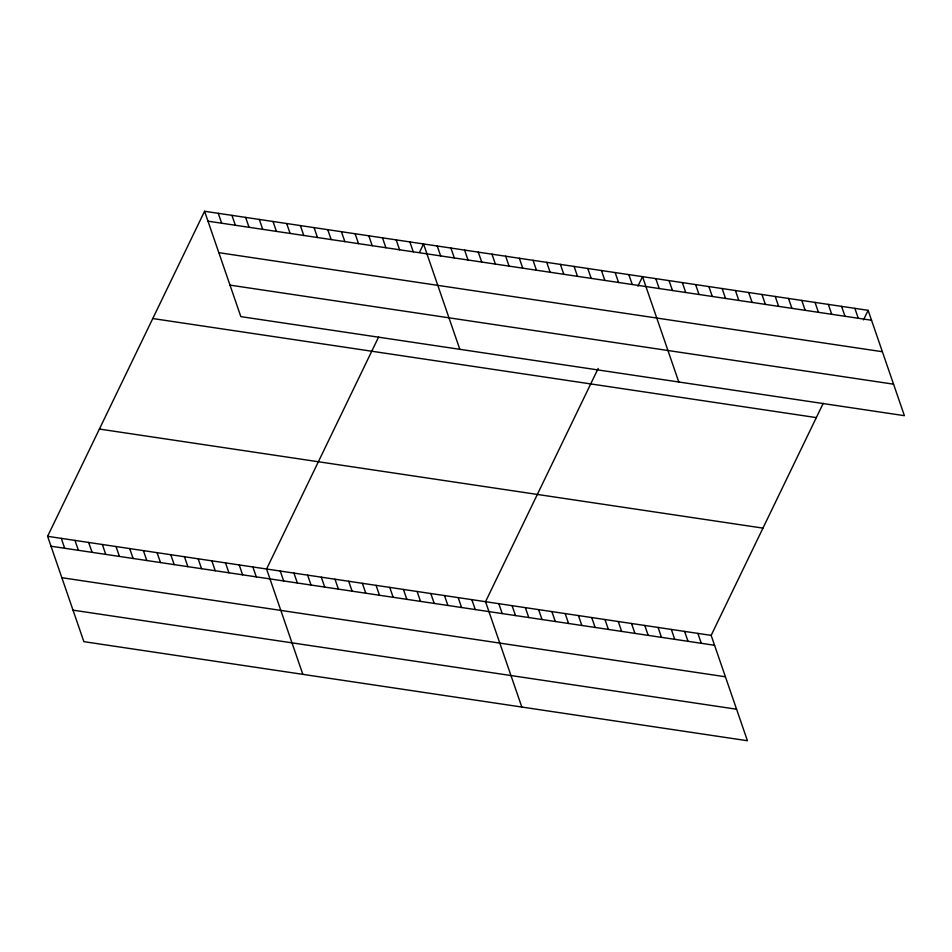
<?xml version="1.0" encoding="UTF-8"?>
<svg xmlns="http://www.w3.org/2000/svg" width="952" height="952" viewBox="0 0 952 952"><rect width="100%" height="100%" fill="white"/><g stroke="black" fill="none" stroke-linecap="round" stroke-linejoin="round"><path stroke-width="1.43" d="M823.23 403.303L711.156 635.377L747.427 740.727L83.871 641.66L47.6 536.321L204.573 211.273L868.129 310.34L904.4 415.679L240.844 316.623L204.573 211.273M378.658 336.925L266.572 569.01L302.843 674.349M419.523 252.304L423.545 243.962L459.816 349.313M598.201 368.424L485.544 601.7L521.815 707.05M637.911 286.195L642.517 276.651L678.788 382.002M863.523 319.872L868.129 310.34M207.988 221.173L871.532 320.241M218.829 252.673L882.385 351.728M230.003 285.124L893.559 384.18M152.772 318.539L816.328 417.607M99.401 429.055L762.957 528.122M47.6 536.321L711.156 635.377M51.003 546.222L714.559 645.277M61.856 577.709L725.4 676.777M73.03 610.161L736.574 709.228M854.86 308.353L858.264 318.254M841.58 306.377L844.995 316.278M828.311 304.39L831.727 314.291M815.043 302.415L818.446 312.315M801.774 300.427L805.178 310.328M788.506 298.452L791.909 308.353M775.226 296.465L778.641 306.365M761.957 294.489L765.372 304.39M748.688 292.502L752.092 302.403M735.42 290.527L738.823 300.427M722.14 288.539L725.555 298.44M708.871 286.564L712.286 296.465M695.603 284.577L699.006 294.477M682.334 282.601L685.737 292.502M669.066 280.614L672.469 290.515M655.785 278.639L659.201 288.539M628.832 274.616L632.247 284.505M615.147 272.57L618.562 282.47M601.462 270.523L604.865 280.423M587.777 268.488L591.18 278.377M574.092 266.441L577.495 276.342M697.875 633.401L701.291 643.302M560.407 264.394L563.81 274.295M684.607 631.414L688.022 641.315M546.722 262.347L550.125 272.248M671.338 629.439L674.742 639.339M533.037 260.312L536.44 270.213M658.07 627.451L661.473 637.352M519.352 258.266L522.755 268.166M644.79 625.476L648.205 635.377M505.667 256.219L509.07 266.12M631.521 623.489L634.936 633.389M491.982 254.184L495.385 264.073M618.253 621.513L621.656 631.414M604.984 619.526L608.387 629.427M478.285 252.137L481.7 262.038M591.716 617.551L595.119 627.451M464.6 250.09L468.015 259.991M578.435 615.563L581.851 625.464M450.915 248.055L454.33 257.944M565.167 613.588L568.582 623.489M437.23 246.009L440.645 255.91M551.898 611.601L555.302 621.501M538.63 609.625L542.033 619.526M409.86 241.927L413.275 251.816M525.361 607.638L528.765 617.539M396.175 239.88L399.59 249.781M512.081 605.662L515.496 615.563M382.49 237.833L385.893 247.734M498.812 603.675L502.228 613.576M368.805 235.787L372.208 245.687M355.12 233.752L358.523 243.652M471.859 599.653L475.262 609.554M341.435 231.705L344.838 241.606M458.174 597.618L461.577 607.507M327.75 229.658L331.153 239.559M444.489 595.571L447.892 605.472M314.065 227.623L317.468 237.512M430.804 593.524L434.207 603.425M300.38 225.576L303.783 235.477M417.119 591.49L420.522 601.378M286.695 223.53L290.098 233.43M403.434 589.443L406.837 599.343M273.01 221.495L276.413 231.384M389.749 587.396L393.152 597.297M259.325 219.448L262.728 229.349M376.052 585.349L379.467 595.25M245.628 217.401L249.043 227.302M362.367 583.314L365.782 593.215M231.943 215.354L235.358 225.255M348.682 581.267L352.097 591.168M218.258 213.319L221.673 223.22M334.997 579.221L338.412 589.121M321.312 577.186L324.727 587.075M307.627 575.139L311.042 585.04M293.942 573.092L297.357 582.993M280.257 571.057L283.66 580.946M252.887 566.964L256.29 576.864M239.202 564.917L242.605 574.818M225.517 562.882L228.92 572.783M211.832 560.835L215.235 570.736M198.147 558.788L201.55 568.689M184.462 556.753L187.865 566.642M170.777 554.707L174.18 564.607M157.08 552.66L160.495 562.561M143.395 550.625L146.81 560.514M129.71 548.578L133.125 558.479M116.025 546.531L119.44 556.432M102.34 544.496L105.755 554.385M88.655 542.45L92.07 552.35M74.97 540.403L78.385 550.304M61.285 538.356L64.688 548.257"/></g></svg>
